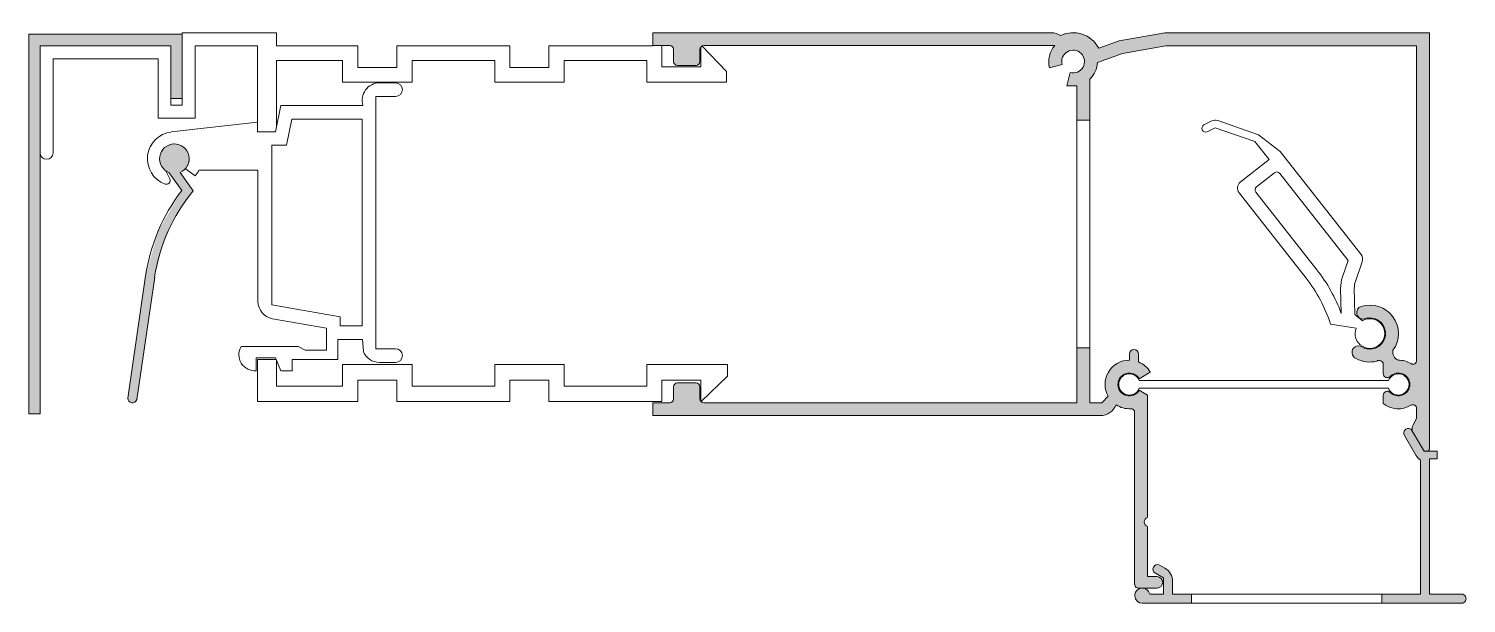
# Model space of a CAD drawing. Header units: metres. Extents: x -146 to 44, y -25 to 51.
import ezdxf

# ---------------------------------------------------------------- set-up
doc = ezdxf.new("R2010")
doc.units = ezdxf.units.M
doc.layers.add('A-DETL-GENF', color=92, linetype='Continuous', lineweight=18)

# ---------------------------------------------------------------- blocks, each defined once
blk = doc.blocks.new('31 duco top 50 ZR - Largo-2258215-00_0 Basismaterialen')
at = {"layer": 'A-DETL-GENF'}
for points in [[(-144, 0.22), (-144, 48.69), (-126.79, 48.69), (-126.79, 41.72), (-125.3, 41.72), (-125.3, 50.22), (-145.5, 50.22), (-145.5, 0.22)], [(38.48, -4.7), (38.58, -4.67), (38.8, -4.43), (38.8, 50.4), (3.99, 50.4), (-2.04, 49.34), (-4.73, 48.36), (-5.29, 49.16), (-6.03, 49.79), (-6.91, 50.21), (-7.87, 50.39), (-8.85, 50.33), (-9.77, 50.01), (-10.12, 50.22), (-10.51, 50.36), (-10.92, 50.4), (-63.4, 50.4), (-63.4, 48.7), (-61.03, 48.68), (-60.81, 48.55), (-60.68, 48.33), (-60.66, 48.2), (-60.66, 46.6), (-60.51, 46.25), (-60.29, 46.12), (-60.16, 46.1), (-57.57, 46.12), (-57.35, 46.25), (-57.2, 46.6), (-57.18, 48.33), (-57.05, 48.55), (-56.83, 48.68), (-56.7, 48.7), (-10.51, 48.7), (-10.95, 48.05), (-11.22, 47.32), (-11.3, 46.54), (-11.19, 45.77), (-9.55, 46.21), (-9.6, 46.6), (-9.55, 46.99), (-9.4, 47.35), (-9.16, 47.66), (-8.85, 47.9), (-8.49, 48.06), (-8.1, 48.11), (-7.71, 48.06), (-7.35, 47.91), (-7.04, 47.67), (-6.8, 47.36), (-6.65, 47), (-6.59, 46.61), (-6.64, 46.23), (-6.79, 45.86), (-7.02, 45.55), (-7.33, 45.31), (-7.69, 45.15), (-8.08, 45.1), (-8.47, 45.15), (-8.94, 43.41), (-7.6, 43.41), (-7.6, 38.9), (-5.9, 38.9), (-5.9, 44.28), (-5.38, 44.92), (-5.04, 45.67), (-4.9, 46.49), (-1.62, 47.68), (4.09, 48.69), (37.1, 48.69), (37.05, 7.05), (36.9, 6.87), (36.68, 6.78), (36.45, 6.8), (35.75, 7.12), (35.26, 7.25), (34.68, 7.3), (34.45, 7.42), (34.25, 7.6), (34.09, 7.82), (34, 8.07), (33.96, 8.34), (33.99, 8.6), (34.44, 9.43), (34.67, 10.34), (34.67, 11.28), (34.43, 12.18), (33.98, 13.01), (33.34, 13.69), (32.55, 14.19), (31.65, 14.48), (30.72, 14.54), (29.6, 14.28), (29.31, 13.97), (29.2, 13.57), (29.29, 13.16), (29.57, 12.84), (29.96, 12.69), (30.37, 12.75), (30.67, 12.83), (31.4, 12.78), (31.86, 12.62), (32.27, 12.35), (32.59, 12.01), (32.81, 11.66), (32.97, 11.16), (32.95, 10.43), (32.8, 9.96), (32.59, 9.59), (32.3, 9.26), (31.88, 8.97), (31.4, 8.8), (30.88, 8.75), (30.18, 8.92), (29.48, 9.17), (29.05, 9.07), (28.73, 8.78), (28.6, 8.37), (28.68, 7.95), (28.96, 7.61), (29.15, 7.51), (30.01, 7.17), (30.93, 7.05), (31.96, 7.23), (32.22, 7.27), (32.46, 7.18), (32.64, 6.99), (32.7, 6.74), (32.7, 5.54), (32.86, 5.16), (33.1, 5.02), (33.38, 5.01), (33.9, 5.36), (34.12, 5.47), (34.43, 5.56), (34.63, 5.6), (35.21, 5.5), (35.45, 5.39), (35.72, 5.19), (36.03, 4.78), (36.15, 4.45), (36.19, 4.29), (36.19, 3.91), (36.03, 3.42), (35.84, 3.14), (35.61, 2.92), (35.21, 2.7), (35, 2.63), (34.43, 2.64), (34.09, 2.74), (33.8, 2.92), (33.38, 3.19), (33.1, 3.18), (32.86, 3.04), (32.7, 2.66), (32.7, 1.6), (33.36, 1.19), (34.1, 0.96), (34.87, 0.9), (35.63, 1.04), (36.57, 1.42), (36.8, 1.38), (36.98, 1.24), (37.09, 1.03), (37.1, 0.92), (37.1, -0.39), (36.53, -1.44), (36.52, -1.83), (36.53, -1.96), (36.63, -2.2), (38.08, -4.63), (38.27, -4.7), (38.4, -4.7)], [(-131.88, 1.69), (-131.58, 1.76), (-131.36, 1.97), (-131.29, 2.11), (-128.93, 18.21), (-127.95, 22.29), (-126.24, 26.11), (-123.87, 29.57), (-125.58, 32.01), (-125.16, 32.26), (-124.81, 32.6), (-124.56, 33.02), (-124.42, 33.49), (-124.4, 33.98), (-124.51, 34.45), (-124.73, 34.89), (-125.05, 35.26), (-125.45, 35.53), (-125.91, 35.7), (-126.39, 35.75), (-126.88, 35.68), (-127.33, 35.49), (-127.71, 35.19), (-128.02, 34.8), (-128.21, 34.36), (-128.29, 33.87), (-128.25, 33.39), (-128.09, 32.93), (-127.81, 32.52), (-127.45, 32.2), (-127.02, 31.97), (-125.37, 29.62), (-128.46, 24.31), (-130.12, 18.39), (-132.46, 2.13), (-132.3, 1.87), (-132.18, 1.77)], [(1.12, -22.7), (3.14, -22.67), (3.48, -22.48), (3.67, -22.14), (3.67, -21.76), (3.48, -21.42), (3.14, -21.23), (2.74, -21.2), (1.7, -21.2), (1.7, -14.61), (1.43, -14.44), (1.28, -14.16), (1.28, -13.84), (1.43, -13.56), (1.7, -13.39), (1.7, 2.7), (0.59, 3.34), (0.2, 2.92), (-0.13, 2.73), (-0.32, 2.65), (-0.78, 2.61), (-1.21, 2.7), (-1.6, 2.92), (-1.84, 3.14), (-2.06, 3.49), (-2.15, 3.75), (-2.2, 4.1), (-2.1, 4.61), (-1.93, 4.95), (-1.6, 5.29), (-1.37, 5.43), (-1.09, 5.55), (-0.71, 5.6), (-0.13, 5.47), (0.2, 5.28), (0.44, 5.05), (0.61, 4.87), (2.06, 5.72), (1.64, 6.28), (1.11, 6.74), (0.5, 7.12), (0.48, 8.26), (0.32, 8.52), (0.06, 8.68), (-0.26, 8.68), (-0.52, 8.52), (-0.62, 8.4), (-0.7, 8.1), (-0.7, 7.3), (-1.71, 7.12), (-2.29, 6.88), (-2.95, 6.37), (-3.46, 5.72), (-3.78, 4.95), (-3.9, 4.13), (-3.8, 3.31), (-3.49, 2.54), (-4.33, 1.7), (-5.9, 1.7), (-5.9, 8.9), (-7.6, 8.9), (-7.6, 1.7), (-56.83, 1.72), (-57.05, 1.85), (-57.18, 2.07), (-57.2, 2.2), (-57.2, 3.8), (-57.35, 4.15), (-57.57, 4.28), (-57.7, 4.3), (-60.29, 4.28), (-60.51, 4.15), (-60.66, 3.8), (-60.68, 2.07), (-60.81, 1.85), (-61.03, 1.72), (-61.16, 1.7), (-63.4, 1.7), (-63.4, 0), (-4.51, 0), (-3.98, 0.06), (-3.49, 0.25), (-3.05, 0.55), (-2.7, 0.95), (-2.45, 1.42), (-1.85, 1.11), (-1.2, 0.94), (-0.3, 0.86), (-0.09, 0.69), (-0.01, 0.52), (0, 0.41), (0, -22.2), (0.22, -22.63), (0.32, -22.69), (1, -22.7)], [(43, -24.7), (43.14, -24.68), (43.49, -24.44), (43.6, -24.17), (43.56, -23.89), (43.4, -23.65), (43.28, -23.57), (43, -23.5), (38.8, -23.5), (38.8, -5.69), (39.8, -5.69), (39.8, -4.7), (38.08, -4.7), (36.38, -1.83), (36.1, -1.71), (35.67, -1.8), (35.47, -2.03), (35.41, -2.32), (35.49, -2.6), (37.26, -5.57), (37.6, -5.89), (37.6, -23.5), (32.5, -23.5), (32.5, -24.7), (40.69, -24.7)], [(7.5, -24.7), (7.5, -23.5), (5, -23.5), (5, -21.85), (4.93, -21.32), (4.73, -20.83), (4.4, -20.4), (3.98, -20.07), (3.12, -19.62), (2.96, -19.61), (2.67, -19.71), (2.46, -19.94), (2.4, -20.24), (2.5, -20.54), (2.74, -20.74), (3.8, -21.36), (3.8, -23.5), (1.98, -23.5), (1.9, -23.26), (1.76, -23.05), (1.58, -22.88), (1.36, -22.77), (1.12, -22.71), (0.87, -22.71), (0.62, -22.77), (0.41, -22.9), (0.23, -23.07), (0.09, -23.28), (0.02, -23.52), (0, -23.77), (0.05, -24.01), (0.16, -24.24), (0.32, -24.43), (0.52, -24.58), (0.75, -24.67), (1, -24.7)]]:
    blk.add_hatch(color=256, dxfattribs=at).paths.add_polyline_path(points)
for p, q in [((-125.3, 50.22), (-145.5, 50.22)), ((-145.5, 50.22), (-145.5, 0.22)), ((-112.9, 50.37), (-125.3, 50.37)), ((-125.3, 50.37), (-125.3, 50.22)), ((-125.3, 41.72), (-125.3, 50.22)), ((-112.9, 48.67), (-112.9, 50.37)), ((-10.92, 50.4), (-63.4, 50.4)), ((-63.4, 50.4), (-63.4, 48.7)), ((-2.04, 49.34), (-4.73, 48.36)), ((3.99, 50.4), (-2.04, 49.34)), ((38.8, 50.4), (3.99, 50.4)), ((38.8, -4.43), (38.8, 50.4)), ((-144, 0.22), (-144, 48.69)), ((-144, 48.69), (-126.79, 48.69)), ((-126.79, 48.69), (-126.79, 41.72)), ((-123.6, 39.17), (-123.6, 48.67)), ((-123.6, 48.67), (-115.4, 48.67)), ((-115.4, 48.67), (-115.4, 38.62)), ((-102.2, 48.67), (-112.9, 48.67)), ((-102.2, 45.82), (-102.2, 48.67)), ((-82.2, 48.67), (-97.07, 48.67)), ((-97.07, 48.67), (-97.07, 45.82)), ((-82.2, 45.82), (-82.2, 48.67)), ((-63.4, 48.67), (-77.07, 48.67)), ((-77.07, 48.67), (-77.07, 45.82)), ((-63.4, 48.7), (-61.16, 48.7)), ((-62.2, 45.92), (-62.2, 48.67)), ((-60.66, 48.2), (-60.66, 46.6)), ((-57.2, 46.6), (-57.2, 48.2)), ((-57.07, 48.55), (-57.07, 45.92)), ((-53.71, 45.29), (-56.91, 48.63)), ((-56.7, 48.7), (-10.51, 48.7)), ((-4.9, 46.49), (-1.62, 47.68)), ((-1.62, 47.68), (4.09, 48.69)), ((4.09, 48.69), (37.1, 48.69)), ((37.1, 48.69), (37.1, 7.27)), ((-142.3, 34.58), (-142.3, 46.97)), ((-142.3, 46.97), (-128.49, 46.97)), ((-128.49, 46.97), (-128.49, 39.17)), ((-112.9, 38.1), (-112.9, 46.72)), ((-112.9, 46.72), (-104.2, 46.72)), ((-104.2, 46.72), (-104.2, 43.87)), ((-97.07, 45.82), (-102.2, 45.82)), ((-95.07, 43.87), (-95.07, 46.72)), ((-95.07, 46.72), (-84.2, 46.72)), ((-84.2, 46.72), (-84.2, 43.87)), ((-77.07, 45.82), (-82.2, 45.82)), ((-75.07, 43.87), (-75.07, 46.72)), ((-75.07, 46.72), (-64.2, 46.72)), ((-64.2, 46.72), (-64.2, 43.87)), ((-57.07, 45.92), (-62.2, 45.92)), ((-60.16, 46.1), (-57.7, 46.1)), ((-11.19, 45.77), (-9.55, 46.21)), ((-104.2, 43.87), (-95.07, 43.87)), ((-97.24, 43.8), (-99.34, 43.8)), ((-84.2, 43.87), (-75.07, 43.87)), ((-64.2, 43.87), (-53.71, 43.87)), ((-53.71, 43.87), (-53.71, 45.29)), ((-8.47, 45.15), (-8.94, 43.41)), ((-5.9, 38.9), (-5.9, 44.28)), ((-126.79, 40.87), (-126.79, 41.72)), ((-126.79, 41.72), (-125.3, 41.72)), ((-125.3, 41.72), (-125.3, 40.87)), ((-99.84, 8.8), (-99.84, 42)), ((-99.84, 42), (-97.24, 42)), ((-8.94, 43.41), (-7.6, 43.41)), ((-7.6, 43.41), (-7.6, 38.9)), ((-125.3, 40.87), (-126.79, 40.87)), ((-112.34, 40.8), (-113.05, 37.37)), ((-101.53, 40.8), (-112.34, 40.8)), ((-128.49, 39.17), (-123.6, 39.17)), ((-115.4, 38.62), (-126.75, 37.33)), ((-115.4, 37.37), (-115.4, 38.62)), ((-111.58, 35.6), (-110.88, 39)), ((-110.88, 39), (-101.64, 39)), ((-101.64, 39), (-101.64, 11.8)), ((-5.9, 38.9), (-7.6, 38.9)), ((-7.6, 38.9), (-7.6, 8.9)), ((-5.9, 8.9), (-5.9, 38.9)), ((10.16, 38.78), (9.12, 38.27)), ((9.56, 37.37), (10.6, 37.89)), ((10.6, 37.89), (15.79, 36.08)), ((16.31, 36.97), (10.93, 38.83)), ((-113.05, 37.37), (-115.4, 37.37)), ((15.79, 36.08), (17.68, 33.69)), ((19.13, 34.75), (16.31, 36.97)), ((-113.54, 14.6), (-113.54, 35.6)), ((-113.54, 35.6), (-111.58, 35.6)), ((29.78, 21.19), (19.13, 34.75)), ((-126.95, 31.16), (-127.45, 32.2)), ((-124.89, 32.5), (-123.6, 31.55)), ((-123.13, 32.3), (-115.34, 32.3)), ((-115.34, 32.3), (-115.34, 15.02)), ((17.68, 33.69), (13.9, 30.72)), ((-127.02, 31.97), (-125.37, 29.62)), ((-123.87, 29.57), (-125.58, 32.01)), ((16.03, 30.11), (18.39, 31.96)), ((19.1, 31.88), (28.1, 20.42)), ((13.73, 29.32), (22.57, 18.07)), ((23.98, 19.19), (15.95, 29.41)), ((28.1, 20.42), (27.34, 18.27)), ((29.04, 17.67), (29.94, 20.24)), ((-130.12, 18.39), (-132.48, 2.29)), ((-131.29, 2.11), (-128.93, 18.21)), ((27.1, 16.73), (27.18, 13.45)), ((28.99, 13.3), (28.9, 16.78)), ((-104.54, 13.01), (-113.54, 14.6)), ((29.96, 12.48), (28.99, 13.3)), ((-113.44, 12.75), (-106.34, 11.5)), ((-106.34, 11.5), (-106.34, 8.6)), ((-104.54, 11.8), (-104.54, 13.01)), ((-101.64, 11.8), (-104.54, 11.8)), ((25.76, 12.05), (29.13, 11.5)), ((-104.84, 7.4), (-104.84, 10)), ((-104.84, 10), (-101.58, 10)), ((-101.58, 10), (-101.48, 8.46)), ((-110.05, 9.1), (-117.56, 9.1)), ((-115.56, 5.9), (-115.56, 7.6)), ((-115.56, 7.6), (-113.04, 7.6)), ((-113.04, 7.6), (-112.34, 5.9)), ((-109.14, 8.6), (-110.05, 9.1)), ((-106.34, 8.6), (-109.14, 8.6)), ((-97.24, 8.8), (-99.84, 8.8)), ((-7.6, 8.9), (-7.6, 1.7)), ((-7.6, 8.9), (-5.9, 8.9)), ((-5.9, 1.7), (-5.9, 8.9)), ((-0.7, 8.1), (-0.7, 7.3)), ((0.5, 7.07), (0.5, 8.1)), ((-115.4, 7.37), (-115.4, 1.87)), ((-112.95, 7.37), (-115.4, 7.37)), ((-112.9, 3.87), (-112.9, 7.25)), ((-112.34, 5.9), (-110.85, 5.9)), ((-110.85, 5.9), (-110.85, 7.4)), ((-110.85, 7.4), (-104.84, 7.4)), ((-95.07, 6.72), (-104.2, 6.72)), ((-104.2, 6.72), (-104.2, 3.87)), ((-99.34, 7), (-97.24, 7)), ((-95.07, 3.87), (-95.07, 6.72)), ((-75.07, 6.72), (-84.2, 6.72)), ((-84.2, 6.72), (-84.2, 3.87)), ((-75.07, 3.87), (-75.07, 6.72)), ((-53.57, 6.72), (-64.2, 6.72)), ((-64.2, 6.72), (-64.2, 3.87)), ((-53.57, 5.17), (-53.57, 6.72)), ((0.59, 4.86), (2.06, 5.72)), ((32.7, 6.74), (32.7, 5.54)), ((-104.2, 3.87), (-112.9, 3.87)), ((-102.2, 1.87), (-102.2, 4.67)), ((-102.2, 4.67), (-97.07, 4.67)), ((-97.07, 4.67), (-97.07, 1.87)), ((-84.2, 3.87), (-95.07, 3.87)), ((-82.2, 1.87), (-82.2, 4.67)), ((-82.2, 4.67), (-77.07, 4.67)), ((-77.07, 4.67), (-77.07, 1.87)), ((-64.2, 3.87), (-75.07, 3.87)), ((-62.2, 1.87), (-62.2, 4.67)), ((-62.2, 4.67), (-57.07, 4.67)), ((-60.66, 3.8), (-60.66, 2.2)), ((-57.7, 4.3), (-60.16, 4.3)), ((-57.2, 2.2), (-57.2, 3.8)), ((-57.07, 4.67), (-57.07, 1.85)), ((-57.05, 1.84), (-53.57, 5.17)), ((33.39, 4.6), (0.61, 4.6)), ((-3.49, 2.54), (-4.33, 1.7)), ((1.7, 2.7), (0.59, 3.34)), ((0.61, 3.6), (33.39, 3.6)), ((1.7, -13.39), (1.7, 2.7)), ((32.7, 2.66), (32.7, 1.6)), ((-145.5, 0.22), (-144, 0.22)), ((-115.4, 1.87), (-102.2, 1.87)), ((-97.07, 1.87), (-82.2, 1.87)), ((-77.07, 1.87), (-62.2, 1.87)), ((-61.16, 1.7), (-63.4, 1.7)), ((-63.4, 1.7), (-63.4, 0)), ((-7.6, 1.7), (-56.7, 1.7)), ((-4.33, 1.7), (-5.9, 1.7)), ((0, 0.41), (0, -22.2)), ((37.1, 0.92), (37.1, -0.39)), ((-63.4, 0), (-4.51, 0)), ((37.1, -0.39), (36.63, -1.2)), ((35.49, -2.6), (36.98, -5.19)), ((38.08, -4.7), (36.48, -1.94)), ((39.8, -4.7), (38.08, -4.7)), ((39.8, -5.69), (39.8, -4.7)), ((37.6, -5.89), (37.6, -23.5)), ((38.8, -5.69), (39.8, -5.69)), ((38.8, -23.5), (38.8, -5.69)), ((1.7, -21.2), (1.7, -14.61)), ((2.74, -20.74), (3.8, -21.36)), ((3.98, -20.07), (3.27, -19.67)), ((2.95, -21.2), (1.7, -21.2)), ((3.8, -21.36), (3.8, -23.5)), ((5, -23.5), (5, -21.85)), ((0.69, -22.7), (0.87, -22.7)), ((1.12, -22.7), (2.95, -22.7)), ((3.8, -23.5), (1.98, -23.5)), ((7.5, -23.5), (5, -23.5)), ((32.5, -23.5), (7.5, -23.5)), ((7.5, -24.7), (7.5, -23.5)), ((37.6, -23.5), (32.5, -23.5)), ((32.5, -24.7), (32.5, -23.5)), ((43, -23.5), (38.8, -23.5)), ((1, -24.7), (7.5, -24.7)), ((7.5, -24.7), (32.5, -24.7)), ((32.5, -24.7), (43, -24.7))]:
    blk.add_line(p, q, dxfattribs=at)
for centre, radius, start, end in [((-10.92, 48.5), 1.9, 52.7865, 90), ((-8.1, 46.6), 3.8, 27.5608, 116.0784), ((-61.16, 48.2), 0.5, 360, 90), ((-56.7, 48.2), 0.5, 90, 180), ((-8.1, 46.6), 3.2, 138.9855, 195.0326), ((-8.1, 46.6), 1.5, 255.5368, 195.1796), ((-60.16, 46.6), 0.5, 180, 270), ((-57.7, 46.6), 0.5, 270, 0), ((-8.1, 46.6), 3.2, 313.4325, 357.9757), ((-99.34, 41.5), 2.3, 90, 197.7189), ((-97.24, 42.9), 0.9, 270, 90), ((9.34, 37.82), 0.5, 116.1508, 296.1508), ((10.6, 37.89), 1, 70.8508, 116.1508), ((-126.34, 33.8), 3.55, 96.489, 249.7371), ((-143.15, 34.58), 0.85, 180, 360), ((-126.34, 33.8), 1.95, 293.1336, 249.8345), ((-126.34, 33.8), 1.95, 103.9179, 105.9568), ((-126.34, 33.8), 1.95, 89.3274, 91.5042), ((-126.34, 33.8), 1.95, 74.7369, 77.0461), ((-126.34, 33.8), 1.95, 60.1465, 62.5744), ((-126.34, 33.8), 1.95, 45.556, 48.0751), ((-126.34, 33.8), 1.95, 30.9655, 34.1302), ((-126.34, 33.8), 1.95, 16.3751, 19.6364), ((-126.34, 33.8), 1.95, 318.0132, 321.6648), ((-126.34, 33.8), 1.95, 332.6036, 336.1835), ((-126.34, 33.8), 1.95, 347.1941, 350.6753), ((-126.34, 33.8), 1.95, 1.7846, 5.1558), ((-126.34, 33.8), 3.55, 320.6704, 335.0053), ((-127.4, 30.94), 0.5, 249.7371, 25.9), ((14.52, 29.94), 1, 128.1508, 218.1508), ((18.7, 31.57), 0.5, 38.1508, 128.1508), ((-106.18, 14.88), 24.2, 142.4781, 171.6612), ((-106.18, 14.88), 23, 140.299, 171.6612), ((16.34, 29.72), 0.5, 128.1508, 218.1508), ((29, 20.57), 1, 340.6508, 38.1508), ((7.47, 6.21), 21, 20.1464, 38.1508), ((7.47, 6.21), 19.2, 17.6983, 38.1508), ((31.4, 16.84), 4.3, 160.6508, 181.4508), ((31.4, 16.84), 2.5, 160.6508, 181.4508), ((-113.04, 15.02), 2.3, 180, 260), ((30.06, 13.55), 0.86, 107.9651, 277.3671), ((30.95, 10.8), 3.75, 324.146, 107.9651), ((30.95, 10.8), 1.95, 158.9138, 120.543), ((30.95, 10.8), 2.05, 238.9017, 112.3923), ((-115.73, 8.02), 2.13, 149.6107, 274.3757), ((-99.34, 9.3), 2.3, 201.469, 270), ((-97.24, 7.9), 0.9, 270, 90), ((-0.1, 8.1), 0.6, 360, 180), ((29.45, 8.31), 0.855, 58.9017, 249.3556), ((35.09, 8.35), 1.13, 167.0986, 249.053), ((-0.7, 4.1), 3.2, 90, 209.2532), ((-0.7, 4.1), 3.2, 30.4215, 67.9757), ((30.95, 10.8), 3.75, 241.274, 283.8493), ((32.17, 6.74), 0.53, 0, 127.4249), ((34.7, 4.1), 3.2, 59.1019, 90.2729), ((36.6, 7.27), 0.5, 239.1019, 0), ((-60.16, 3.8), 0.5, 90, 180), ((-57.7, 3.8), 0.5, 360, 90), ((-0.7, 4.1), 1.5, 30.4786, 329.4474), ((-0.7, 4.1), 1.4, 20.9231, 339.0307), ((33.25, 5.54), 0.548, 180, 314.2307), ((34.7, 4.1), 1.4, 200.9693, 159.0769), ((34.7, 4.1), 1.5, 224.4775, 135.5225), ((-131.87, 2.29), 0.607, 180.5805, 342.7419), ((-61.16, 2.2), 0.5, 270, 0), ((-56.7, 2.2), 0.5, 180, 270), ((33.25, 2.66), 0.548, 45.7693, 180), ((-4.51, 2.2), 2.2, 270, 339.2855), ((-0.7, 4.1), 3.2, 236.817, 273.0986), ((-0.5, 0.41), 0.5, 360, 93.0986), ((34.7, 4.1), 3.2, 231.3178, 300.8981), ((36.6, 0.93), 0.5, 359.1019, 120.8981), ((36.01, -2.3), 0.6, 37.4205, 210.1147), ((37.5, -1.7), 1, 150, 193.7641), ((38.99, -4.03), 2.32, 210.0219, 233.1902), ((38.36, -4.25), 0.476, 229.4958, 253.0009), ((38.36, -4.25), 0.476, 286.9991, 337.507), ((1.9, -14), 0.638, 108.056, 251.8501), ((3, -20.21), 0.601, 63.7409, 243.7409), ((2.95, -21.85), 2.05, 360, 60), ((0.53, -22.2), 0.526, 180, 288), ((2.95, -21.95), 0.75, 270, 90), ((1, -23.7), 1, 11.537, 270), ((43, -24.1), 0.6, 269.8809, 90.1185)]:
    blk.add_arc(centre, radius, start, end, dxfattribs=at)

msp = doc.modelspace()

# ---------------------------------------------------------------- block references
msp.add_blockref('31 duco top 50 ZR - Largo-2258215-00_0 Basismaterialen', (0, 0))

doc.saveas('drawing.dxf')
